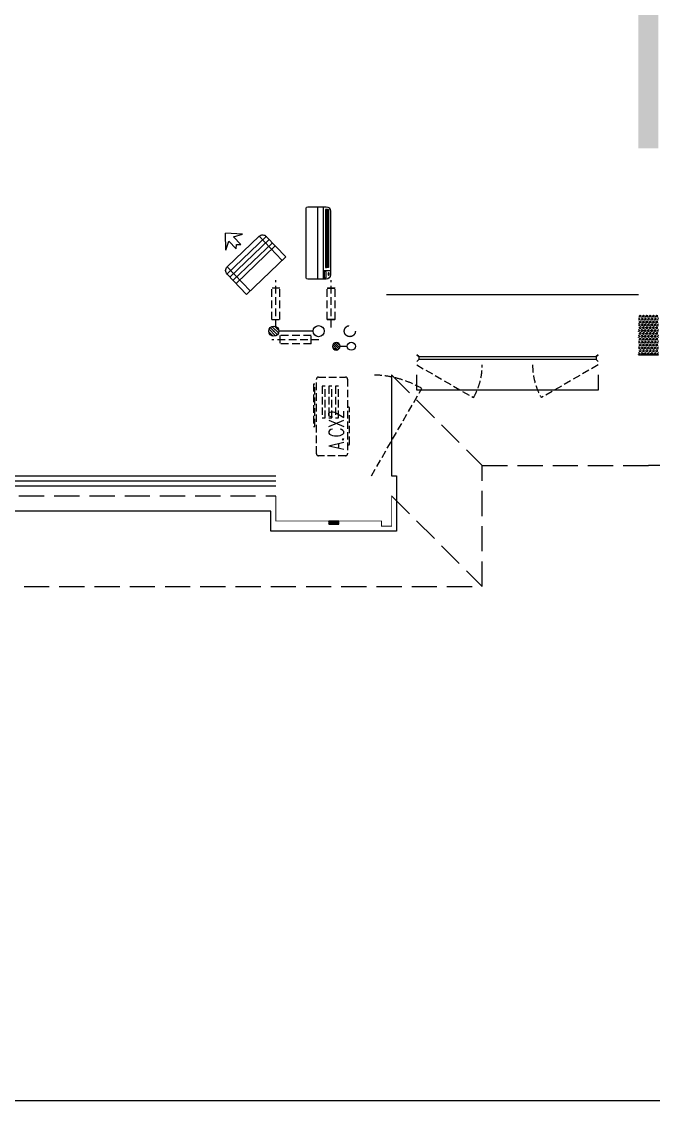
# Model space of a CAD drawing. Extents: x 3774419 to 4775970, y -926964 to 2266.
# Drawn here: x 3837495 to 3843770, y -837864 to -827159 of the extents above; entities that cross this region are included whole.
import ezdxf

# ---------------------------------------------------------------- set-up
doc = ezdxf.new("R2010")
doc.units = 0
doc.header["$LTSCALE"] = 1000
doc.header["$MEASUREMENT"] = 0
doc.linetypes.add('DASH', pattern=[0.35, 0.25, -0.1])
doc.linetypes.add('HIDDEN', pattern=[0.375, 0.25, -0.125])
doc.layers.get('0').update_dxf_attribs({"linetype": 'CONTINUOUS'})
for name, color, linetype in [('!!电气', 1, 'CONTINUOUS'), ('3-栏杆1', 252, 'CONTINUOUS'), ('3.5方案汇报，与郭总、侯月琴确定户型_t8$0$2020.03.04 -1安徽标准化洋房户型(UA）_t8_t8$0$看线', 154, 'CONTINUOUS'), ('LVTRY', 252, 'CONTINUOUS'), ('VPIPE-凝结', 150, 'CONTINUOUS'), ('VPIPE-雨水', 4, 'DASH'), ('保温', 6, 'CONTINUOUS'), ('卫生间', 6, 'CONTINUOUS'), ('看线', 185, 'CONTINUOUS'), ('立面', 73, 'CONTINUOUS'), ('铝合金', 144, 'CONTINUOUS')]:
    doc.layers.add(name, color=color, linetype=linetype)
for name, color, linetype, lineweight in [('EQUIP_地漏', 7, 'CONTINUOUS', 18), ('VPIPE-废水', 31, 'TG_F', 18), ('WINDOW', 146, 'CONTINUOUS', 20), ('平面-栏杆', 56, 'CONTINUOUS', 15), ('平面-看线', 252, 'CONTINUOUS', 15), ('平面-空调室内机', 176, 'CONTINUOUS', 9), ('平面-空调预留孔', 252, 'CONTINUOUS', 15)]:
    doc.layers.add(name, color=color, linetype=linetype, lineweight=lineweight)
doc.styles.add('_TCH_DIM', font='SIMPLEX', dxfattribs={"bigfont": 'GBCBIG'})
doc.styles.add('TG_LINETYPE', font='SIMPLEX', dxfattribs={"width": 0.8, "height": 3, "bigfont": 'HZTXT'})
doc.linetypes.add('TG_F', pattern='A,2,-0.3,["F",TG_LINETYPE,S=0.1,R=0,X=-0.23,Y=-0.15],0', length=2.3)

# ---------------------------------------------------------------- blocks, each defined once
blk = doc.blocks.new('A$C148B7D8E')
at = {"layer": '卫生间', "color": 252, "linetype": 'DASH'}
for p, q in [((22550, 0), (23450, -900)), ((22550, -1200), (23450, -2100))]:
    blk.add_line(p, q, dxfattribs=at)
blk.add_lwpolyline([(16100, 14000), (16100, 15400), (7700, 15400), (7700, 10800), (7300, 10800), (7300, 10000), (900, 10000), (900, 9000), (-900, 9000), (-900, -900), (1750, -900), (1750, -2100), (23450, -2100), (23450, -900), (25100, -900)], dxfattribs=at)
blk = doc.blocks.new('dongkong')
at = {"layer": '平面-空调预留孔', "color": 8, "linetype": 'HIDDEN', "ltscale": 0.3}
for p, q in [((-603796, 210900), (-603796, 210431)), ((-603836, 210821), (-603836, 210511)), ((-603836, 210821), (-603756, 210821)), ((-603756, 210821), (-603756, 210511))]:
    blk.add_line(p, q, dxfattribs=at)
blk.add_lwpolyline([(-603756, 210511), (-603836, 210511)], dxfattribs=at)
blk = doc.blocks.new('A$C001338C2')
at = {"color": 8}
for p, q in [((845, 304), (55, 304)), ((109, 215), (109, 304)), ((0, 249), (0, 22)), ((900, 22), (900, 249)), ((22, 0), (878, 0))]:
    blk.add_line(p, q, dxfattribs=at)
at = {"color": 8, "lineweight": 5}
for p, q in [((865, 279), (144, 279)), ((144, 279), (144, 266)), ((387, 279), (144, 279)), ((144, 279), (144, 253)), ((387, 240), (387, 279)), ((865, 279), (622, 279)), ((622, 279), (622, 240)), ((865, 253), (865, 279)), ((900, 215), (0, 215)), ((900, 143), (0, 143)), ((144, 266), (865, 266)), ((144, 240), (144, 253)), ((144, 253), (865, 253)), ((865, 240), (144, 240)), ((622, 240), (387, 240)), ((865, 266), (865, 240))]:
    blk.add_line(p, q, dxfattribs=at)
at = {"color": 8}
for points in [[(73, 275), (57, 275, -0.414214), (51, 281), (51, 283, -0.414214), (57, 289), (73, 289, -0.414214), (79, 283), (79, 281, -0.414214)], [(89, 226), (22, 226, -0.414214), (17, 232), (17, 243, -0.414214), (22, 249), (89, 249, -0.414214), (95, 243), (95, 232, -0.414214)]]:
    blk.add_lwpolyline(points, format="xyb", close=True, dxfattribs=at)
for centre, radius, start, end in [((55, 249), 55, 90, 180), ((845, 249), 55, 360, 90), ((22, 22), 22, 180, 270), ((878, 22), 22, 270, 360)]:
    blk.add_arc(centre, radius, start, end, dxfattribs=at)
blk = doc.blocks.new('$lvtry$00000171')
for p, q in [((-74, 11), (-11, 74)), ((-70, -27), (27, 70)), ((-53, -53), (53, 53)), ((-27, -70), (70, 27)), ((11, -74), (74, -11))]:
    blk.add_line(p, q)
blk.add_circle((0, 0), 75)
blk.add_point((0, 0))
blk = doc.blocks.new('$TwtSys$00000141')
at = {"color": 252}
for p, q in [((-47, 4), (-5, 46)), ((-47, 4), (-5, 46)), ((-44, -18), (18, 44)), ((-44, -18), (18, 44)), ((-33, -33), (33, 33)), ((-33, -33), (33, 33)), ((-16, -44), (44, 16)), ((-16, -44), (44, 16)), ((6, -46), (46, -6)), ((6, -46), (46, -6))]:
    blk.add_line(p, q, dxfattribs=at)
blk.add_circle((0, 0), 47, dxfattribs=at)
blk.add_circle((0, 0), 47, dxfattribs=at)
blk = doc.blocks.new('A$C718F517F')
at = {"layer": '保温', "linetype": 'Continuous', "ltscale": 10}
h = blk.add_hatch(dxfattribs=at)
h.set_pattern_fill('HEX', color=251, scale=10, angle=90, style=0)
h.set_pattern_definition([(90, (-503782.455, -514000.21), (-16.49778, 1e-15), [9.525, -19.05]), (210, (-503782.455, -514000.21), (8.24889, -14.2874966), [9.525, -19.05]), (150, (-503782.455, -513990.684), (-8.24889, -14.2874966), [9.525, -19.05])])
h.paths.add_polyline_path([(0, 2048), (200, 2048), (200, 4900), (0, 4900)])
h = blk.add_hatch(dxfattribs=at)
h.set_pattern_fill('HEX', color=251, scale=10, angle=90, style=0)
h.set_pattern_definition([(90, (-503782.47, -516048.461), (-16.49778, 1e-15), [9.525, -19.05]), (210, (-503782.47, -516048.461), (8.24889, -14.2874966), [9.525, -19.05]), (150, (-503782.47, -516038.936), (-8.24889, -14.2874966), [9.525, -19.05])])
h.paths.add_polyline_path([(0, 0), (200, 0), (200, 398), (0, 398)])
at = {"layer": '保温', "color": 251, "linetype": 'ByBlock', "ltscale": 10}
blk.add_line((0, 0), (200, 0), dxfattribs=at)
blk = doc.blocks.new('fergve')
at = {"layer": '平面-空调预留孔', "color": 8, "linetype": 'DASH', "ltscale": 0.3}
for p, q in [((119063, 54988), (119063, 54978)), ((119073, 54968), (119426, 54968)), ((119436, 54978), (119436, 54988))]:
    blk.add_line(p, q, dxfattribs=at)
blk.add_lwpolyline([(119716, 54988), (118976, 54988, -0.414214), (118956, 55008), (118956, 55278, -0.414214), (118976, 55298), (119716, 55298, -0.414214), (119736, 55278), (119736, 55008, -0.414214)], format="xyb", close=True, dxfattribs=at)
for points in [[(119667, 55327), (119247, 55327), (119247, 55312), (119667, 55312)], [(119645, 55239), (119330, 55239), (119330, 55210), (119645, 55210)], [(119645, 55173), (119330, 55173), (119330, 55144), (119645, 55144)], [(119645, 55108), (119330, 55108), (119330, 55079), (119645, 55079)]]:
    blk.add_lwpolyline(points, close=True, dxfattribs=at)
for centre, start, end in [((119073, 54978), 180, 270), ((119426, 54978), 270, 0)]:
    blk.add_arc(centre, 10, start, end, dxfattribs=at)
at = {"layer": '平面-空调预留孔', "color": 8, "linetype": 'DASH', "ltscale": 0.3, "style": '_TCH_DIM', "width": 0.705882}
blk.add_text('A.CX2', height=146.9, dxfattribs=at).set_placement((119015, 55027))
blk = doc.blocks.new('dasdasf1sa2f31as32f')
at = {"color": 8}
for p, q in [((-116, 586), (43, 640)), ((-23, 586), (-116, 586)), ((-23, 586), (-73, 493)), ((32, 555), (-18, 463)), ((83, 477), (32, 555)), ((83, 477), (43, 640)), ((-473, 260), (-339, 504)), ((-270, 524), (-428, 237)), ((93, 169), (-381, 428)), ((115, 208), (-359, 468)), ((135, 245), (-339, 505)), ((-270, 524), (114, 314)), ((-31, 504), (-73, 493)), ((-18, 463), (-31, 504)), ((72, 132), (-401, 392)), ((0, 0), (-473, 260)), ((114, 314), (-44, 26)), ((134, 244), (0, 0))]:
    blk.add_line(p, q, dxfattribs=at)
for centre, start, end in [((-294, 479), 61.2593, 151.2593), ((89, 269), 331.2593, 61.2593)]:
    blk.add_arc(centre, 51.3, start, end, dxfattribs=at)
blk = doc.blocks.new('GDGDRGDGDRGDR')
at = {"layer": '平面-空调室内机', "ltscale": 0.3, "xscale": -1}
for p, rotation in [((1045713, 653503), 180), ((231446, 1046278), 270)]:
    blk.add_blockref('dongkong', p, dxfattribs=dict(at, rotation=rotation))
at = {"layer": '平面-空调预留孔', "xscale": -1, "rotation": 15.00000000331026}
blk.add_blockref('dasdasf1sa2f31as32f', (441626, 442932), dxfattribs=at)
at = {"layer": '平面-空调预留孔', "rotation": 90}
blk.add_blockref('fergve', (497618, 322375), dxfattribs=at)
blk = doc.blocks.new('A$C24590F8F')
at = {"layer": '立面'}
h = blk.add_hatch(dxfattribs=at)
h.set_pattern_fill('ANSI31', color=252, scale=2)
h.set_pattern_definition([(45, (-866400.3096, -795945.461), (-2.24506403, 2.24506403), [])])
h.paths.add_polyline_path([(21825, -380), (21925, -380), (21925, -350), (21825, -350)])
at = {"color": 252, "const_width": 8}
blk.add_lwpolyline([(22450, -100), (22450, -400), (22350, -400), (22350, -350), (21300, -350), (21300, -100)], dxfattribs=at)
at = {"layer": '3-栏杆1', "color": 252}
for p, q in [((22720, 1282), (22700, 1300)), ((22700, 1300), (22720, 1282)), ((24480, 1282), (24500, 1300)), ((24500, 1300), (24480, 1282)), ((22720, 1253), (22700, 1233)), ((22700, 1233), (22720, 1253)), ((22720, 1282), (24480, 1282)), ((22720, 1282), (22720, 1253)), ((24480, 1253), (22720, 1253)), ((24480, 1282), (24480, 1253)), ((24500, 1233), (24480, 1253))]:
    blk.add_line(p, q, dxfattribs=at)
at = {"layer": '3.5方案汇报，与郭总、侯月琴确定户型_t8$0$2020.03.04 -1安徽标准化洋房户型(UA）_t8_t8$0$看线', "color": 252, "ltscale": 10}
blk.add_line((22400, 1900), (24900, 1900), dxfattribs=at)
at = {"layer": 'VPIPE-凝结', "color": 252, "ltscale": 0.1}
blk.add_line((21670, 1535), (21330, 1535), dxfattribs=at)
blk.add_lwpolyline([(21938, 1385), (22010, 1385)], dxfattribs=at)
at = {"layer": 'VPIPE-凝结', "color": 252}
blk.add_circle((22050, 1385), 40, dxfattribs=at)
at = {"layer": 'VPIPE-废水', "color": 252}
blk.add_circle((21725, 1535), 55, dxfattribs=at)
at = {"layer": 'VPIPE-雨水', "color": 252}
blk.add_circle((22035, 1535), 55, dxfattribs=at)
at = {"layer": 'WINDOW', "color": 252, "linetype": 'DASH', "ltscale": 0.3}
for points in [[(22700, 1200), (23263, 875, 0.131485), (23350, 1200)], [(24500, 1200), (23937, 875, -0.131485), (23850, 1200)], [(22250, 100), (22750, 966, 0.131652), (22250, 1100)]]:
    blk.add_lwpolyline(points, format="xyb", dxfattribs=at)
at = {"layer": '平面-栏杆', "color": 252}
for points in [[(16650, 50), (21300, 50)], [(16650, 0), (21300, 0)]]:
    blk.add_lwpolyline(points, dxfattribs=at)
at = {"layer": '平面-看线', "color": 252}
blk.add_lwpolyline([(16650, 100), (21300, 100)], dxfattribs=at)
at = {"layer": '平面-看线', "color": 252, "linetype": 'DASH'}
blk.add_lwpolyline([(16650, -100), (21300, -100)], dxfattribs=at)
at = {"layer": '看线', "color": 252, "ltscale": 0.5}
for points in [[(22450, 1100), (22450, 100)], [(24500, 1100), (24500, 950), (22700, 950), (22700, 1100)], [(21250, -250), (16650, -250)]]:
    blk.add_lwpolyline(points, dxfattribs=at)
at = {"layer": '看线', "color": 252}
blk.add_lwpolyline([(22450, 100), (22500, 100), (22500, -450), (21250, -450), (21250, -250)], dxfattribs=at)
at = {"layer": '立面', "color": 252}
blk.add_lwpolyline([(21825, -380), (21925, -380), (21925, -350), (21825, -350)], close=True, dxfattribs=at)
at = {"layer": '铝合金', "color": 252}
blk.add_lwpolyline([(21825, -380), (21925, -380), (21925, -350), (21825, -350)], close=True, dxfattribs=at)
at = {"color": 252}
for name, p in [('A$C148B7D8E', (-100, 1100)), ('A$C718F517F', (24900, 1300)), ('GDGDRGDGDRGDR', (-420617, -441032))]:
    blk.add_blockref(name, p, dxfattribs=at)
at = {"color": 252, "xscale": -1}
blk.add_blockref('A$C148B7D8E', (50100, 1100), dxfattribs=at)
at = {"layer": 'EQUIP_地漏', "color": 252, "xscale": 0.8, "yscale": -0.8, "zscale": 0.8, "rotation": 180}
blk.add_blockref('$TwtSys$00000141', (21900, 1385), dxfattribs=at)
at = {"layer": 'LVTRY', "color": 252, "xscale": 0.6666666667107825, "yscale": 0.6666666667107825, "rotation": 269.9999999939778}
blk.add_blockref('$lvtry$00000171', (21280, 1535), dxfattribs=at)
at = {"layer": '平面-空调室内机', "color": 252, "ltscale": 0.3, "rotation": 180}
blk.add_blockref('dongkong', (-581946, 212471), dxfattribs=at)
at = {"layer": '平面-空调室内机', "color": 252, "ltscale": 0.3, "xscale": -1, "rotation": 180}
blk.add_blockref('dongkong', (625646, 212471), dxfattribs=at)
at = {"layer": '平面-空调预留孔', "color": 252, "xscale": -0.800000000046565, "yscale": 0.800000000046565, "zscale": 0.800000000046565, "rotation": 269.9999997665698}
blk.add_blockref('A$C001338C2', (21600, 2050), dxfattribs=at)

msp = doc.modelspace()

# ---------------------------------------------------------------- linework, layer by layer
at = {"layer": '!!电气', "color": 252}
msp.add_line((3806917.5, -837863.9), (3880522.4, -837863.9), dxfattribs=at)

# ---------------------------------------------------------------- block references
at = {"layer": '!!电气'}
msp.add_blockref('A$C24590F8F', (3818720, -831765.3), dxfattribs=at)

doc.saveas('drawing.dxf')
